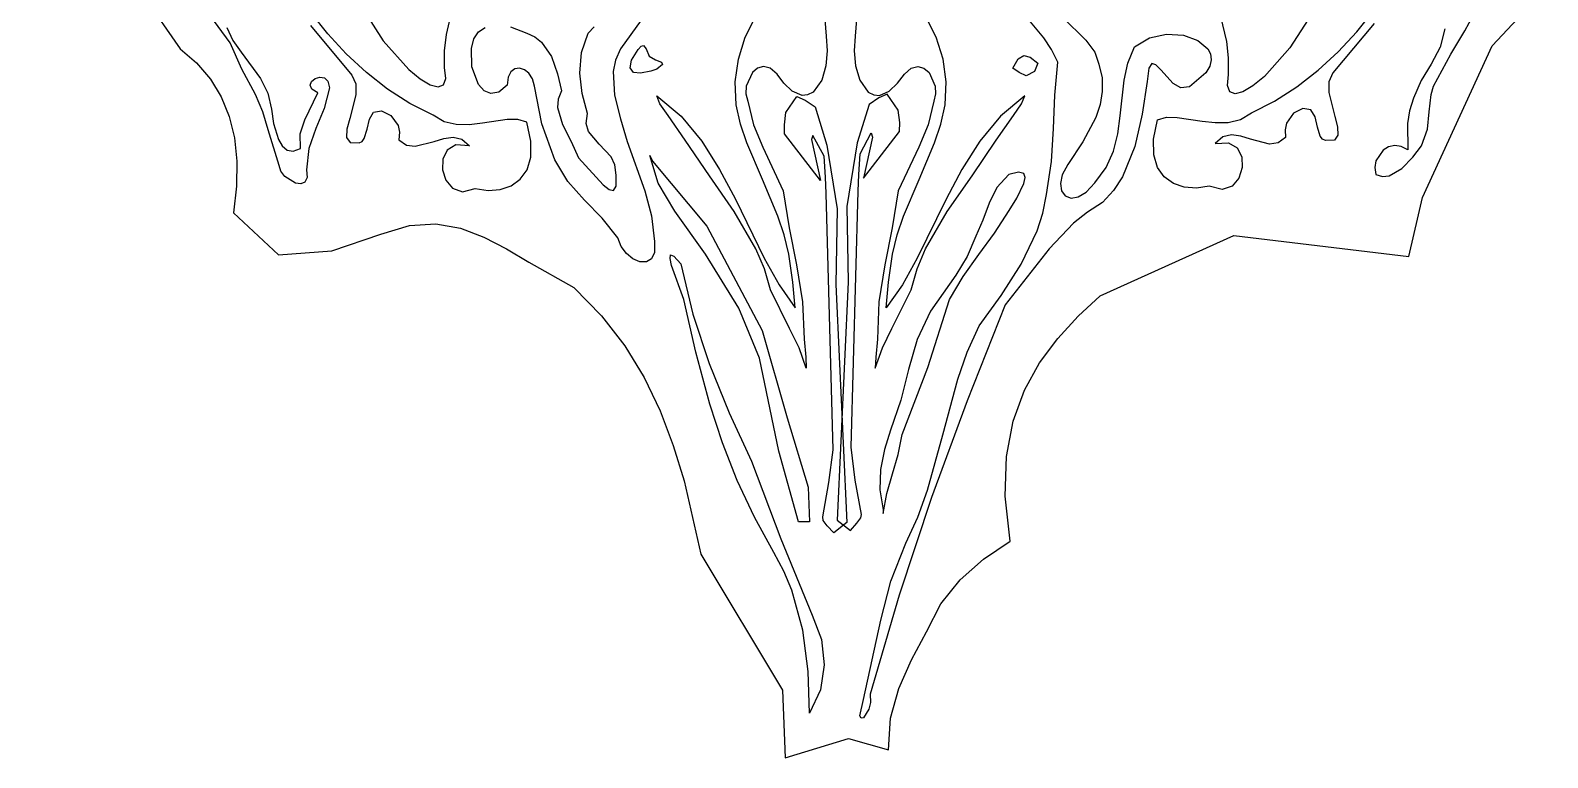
# Model space of a CAD drawing. Extents: x 58 to 191, y 136 to 278.
# Drawn here: x 61.6 to 179, y 136.5 to 192.8 of the extents above; entities that cross this region are included whole.
import ezdxf

# ---------------------------------------------------------------- set-up
doc = ezdxf.new("R2010")
doc.units = 0

msp = doc.modelspace()

# ---------------------------------------------------------------- linework, layer by layer
at = {"layer": 'Tête 1'}
for p, q in [((61.555822, 208.14825), (73.144622, 191.40005)), ((174.745022, 191.63812), (179.031282, 196.24188)), ((86.906123, 195.087997), (88.88081, 192.021505)), ((93.780543, 192.519175), (94.382094, 195.09704)), ((77.026859, 191.8685), (75.458308, 194.018266)), ((84.581649, 192.556377), (83.271502, 194.207103)), ((116.908196, 192.302357), (117.71186, 193.88979)), ((122.962778, 194.966726), (123.1797, 192.38989)), ((125.632224, 194.966718), (125.41531, 192.38988)), ((131.686814, 192.302347), (130.88315, 193.88978)), ((140.021373, 192.260474), (138.596168, 193.950834)), ((154.181645, 191.977171), (153.580095, 194.555045)), ((161.056071, 194.545997), (159.081384, 191.479505)), ((164.251675, 192.729405), (165.56184, 194.38015)), ((172.620988, 192.802729), (173.635211, 194.651024)), ((76.777202, 193.060965), (77.238328, 192.05866)), ((83.244489, 193.19786), (86.435813, 189.363418)), ((95.89039, 192.179508), (96.249607, 192.709794)), ((96.249607, 192.709794), (96.75698, 193.045341)), ((98.73371, 193.113573), (99.99606, 192.60708)), ((104.7504, 192.61515), (105.201565, 193.101045)), ((108.859737, 193.631939), (107.24292, 191.38905)), ((141.491735, 193.827215), (143.287526, 192.065709)), ((165.58892, 193.370945), (162.3976, 189.536498)), ((162.812688, 191.174163), (164.251675, 192.729405)), ((171.06278, 192.95161), (170.710942, 191.520072)), ((171.531228, 190.989066), (172.620988, 192.802729)), ((77.941751, 189.830435), (77.026859, 191.8685)), ((77.238328, 192.05866), (77.86692, 191.14202)), ((86.020625, 191.001146), (84.581649, 192.556377)), ((88.88081, 192.021505), (90.858229, 189.808635)), ((93.631248, 191.233132), (93.780543, 192.519175)), ((95.72276, 191.43148), (95.89039, 192.179508)), ((99.99606, 192.60708), (100.623219, 192.326377)), ((100.623219, 192.326377), (101.140299, 191.913291)), ((101.140299, 191.913291), (101.897889, 190.796543)), ((104.238801, 191.116321), (104.7504, 192.61515)), ((108.614, 191.34), (108.838595, 191.613873)), ((108.838595, 191.613873), (109.038347, 191.666135)), ((109.038347, 191.666135), (109.22441, 191.4041)), ((116.373749, 190.608769), (116.908196, 192.302357)), ((123.1797, 192.38989), (123.243138, 191.245153)), ((125.41531, 192.38988), (125.351866, 191.245147)), ((132.221261, 190.608759), (131.686814, 192.302347)), ((140.627836, 191.351663), (140.021373, 192.260474)), ((143.287526, 192.065709), (143.967159, 191.146444)), ((146.540113, 190.303325), (147.04853, 191.5553)), ((147.04853, 191.5553), (148.210697, 192.251989)), ((148.210697, 192.251989), (149.525161, 192.532734)), ((149.525161, 192.532734), (150.82574, 192.450572)), ((150.82574, 192.450572), (151.946251, 192.058539)), ((151.946251, 192.058539), (152.720513, 191.409669)), ((154.330941, 190.691128), (154.181645, 191.977171)), ((169.347502, 179.89052), (174.745022, 191.63812)), ((170.710942, 191.520072), (170.011425, 190.221629)), ((73.144622, 191.40005), (74.432401, 190.303713)), ((77.86692, 191.14202), (79.384571, 189.096549)), ((87.571942, 189.567844), (86.020625, 191.001146)), ((93.62996, 189.95788), (93.631248, 191.233132)), ((95.735252, 190.0131), (95.72276, 191.43148)), ((101.897889, 190.796543), (102.376162, 189.469978)), ((104.109568, 189.527911), (104.238801, 191.116321)), ((106.866003, 190.529543), (106.689459, 189.639837)), ((107.24292, 191.38905), (106.866003, 190.529543)), ((107.99696, 189.922777), (108.101642, 190.533172)), ((108.101642, 190.533172), (108.614, 191.34002)), ((108.614, 191.34002), (108.614, 191.34)), ((109.22441, 191.4041), (109.46556, 190.828861)), ((109.46556, 190.828861), (109.966674, 190.537774)), ((109.966674, 190.537774), (110.412248, 190.373292)), ((110.412248, 190.373292), (110.48678, 190.17787)), ((116.130345, 188.851451), (116.373749, 190.608769)), ((123.243138, 191.245153), (123.154965, 190.076979)), ((125.351866, 191.245147), (125.440036, 190.076973)), ((132.464665, 188.851441), (132.221261, 190.608759)), ((137.625, 189.91), (138.025178, 190.613757)), ((138.025178, 190.613757), (138.466989, 190.878345)), ((138.466989, 190.878345), (138.97146, 190.752805)), ((138.97146, 190.752805), (139.55962, 190.28618)), ((141.09579, 190.35865), (140.627836, 191.351663)), ((140.87035, 187.80624), (141.09579, 190.35865)), ((143.967159, 191.146444), (144.27096, 190.21209)), ((152.720513, 191.409669), (152.925867, 191.005494)), ((152.982341, 190.556999), (152.869161, 190.070812)), ((152.925867, 191.005494), (152.982341, 190.556999)), ((154.33223, 189.41588), (154.330941, 190.691128)), ((159.081384, 191.479505), (157.103964, 189.266635)), ((161.261364, 189.740852), (162.812688, 191.174163)), ((170.53529, 189.12943), (171.531228, 190.989066)), ((74.432401, 190.303713), (75.495151, 189.064176)), ((78.983489, 187.85243), (77.941751, 189.830435)), ((83.60757, 189.095165), (83.968245, 189.198475)), ((83.968245, 189.198475), (84.326696, 189.143945)), ((84.326696, 189.143945), (84.599847, 188.886476)), ((86.435813, 189.363418), (86.751225, 188.679898)), ((89.21911, 188.282901), (87.571942, 189.567844)), ((90.858229, 189.808635), (91.748684, 189.074374)), ((93.728876, 189.104449), (93.62996, 189.95788)), ((96.266137, 188.63029), (95.735252, 190.0131)), ((98.552216, 189.197145), (98.48296, 188.59018)), ((98.76246, 189.612365), (98.552216, 189.197145)), ((99.070828, 189.843548), (98.76246, 189.612365)), ((99.434456, 189.898398), (99.070828, 189.843548)), ((99.810483, 189.78462), (99.434456, 189.898398)), ((100.156045, 189.509921), (99.810483, 189.78462)), ((100.428278, 189.082006), (100.156045, 189.509921)), ((102.376162, 189.469978), (102.68245, 188.14674)), ((104.288025, 187.929701), (104.109568, 189.527911)), ((106.689459, 189.639837), (106.789646, 187.808821)), ((108.24471, 189.562939), (107.99696, 189.922777)), ((108.78965, 189.50776), (108.24471, 189.562939)), ((109.599973, 189.678734), (108.78965, 189.50776)), ((110.05224, 189.818461), (109.599973, 189.678734)), ((110.48678, 190.17787), (110.05224, 189.818461)), ((117.459476, 189.566405), (116.987291, 188.52071)), ((117.853178, 189.897426), (117.459476, 189.566405)), ((118.319136, 190.024768), (117.853178, 189.897426)), ((118.832738, 189.891584), (118.319136, 190.024768)), ((119.36937, 189.44103), (118.832738, 189.891584)), ((119.903554, 188.740858), (119.36937, 189.44103)), ((123.154965, 190.076979), (122.82665, 188.97913)), ((125.440036, 190.076973), (125.76835, 188.979122)), ((128.691446, 188.740848), (129.22563, 189.44102)), ((129.22563, 189.44102), (129.762262, 189.891574)), ((129.762262, 189.891574), (130.275864, 190.024758)), ((130.275864, 190.024758), (130.741822, 189.897416)), ((130.741822, 189.897416), (131.135524, 189.566395)), ((131.135524, 189.566395), (131.607709, 188.5207)), ((138.104107, 189.559381), (137.625, 189.91)), ((137.625, 189.91), (137.625, 189.91)), ((138.64605, 189.31887), (138.104107, 189.559381)), ((139.303194, 189.65554), (138.64605, 189.31887)), ((139.55962, 190.28618), (139.303194, 189.65554)), ((144.27096, 190.21209), (144.53015, 189.144404)), ((144.53015, 189.144404), (144.552207, 188.10096)), ((146.244034, 188.974783), (146.540113, 190.303325)), ((148.160651, 189.891282), (148.01395, 188.86218)), ((148.387153, 190.271147), (148.160651, 189.891282)), ((148.691348, 190.17206), (148.387153, 190.271147)), ((149.071129, 189.764309), (148.691348, 190.17206)), ((150.04902, 188.703961), (149.071129, 189.764309)), ((152.565554, 189.553564), (151.30397, 188.4524)), ((152.869161, 190.070812), (152.565554, 189.553564)), ((154.233314, 188.562449), (154.33223, 189.41588)), ((157.103964, 189.266635), (156.213508, 188.532374)), ((159.614191, 188.455904), (161.261364, 189.740852)), ((162.3976, 189.536498), (162.082188, 188.852978)), ((170.011425, 190.221629), (169.233623, 188.947348)), ((75.495151, 189.064176), (76.335123, 187.682871)), ((79.384571, 189.096549), (79.937416, 187.962735)), ((79.937416, 187.962735), (80.2197, 186.71825)), ((82.813344, 185.8931), (83.80419, 188.00549)), ((83.211861, 188.595417), (83.32775, 188.879113)), ((83.342982, 188.289177), (83.211861, 188.595417)), ((83.32775, 188.879113), (83.60757, 189.095165)), ((83.80419, 188.00549), (83.342982, 188.289177)), ((84.704619, 188.38097), (84.29469, 186.783581)), ((84.599847, 188.886476), (84.704619, 188.38097)), ((86.751225, 188.679898), (86.748163, 187.834502)), ((90.945643, 187.172749), (89.21911, 188.282901)), ((91.748684, 189.074374), (92.520687, 188.615999)), ((92.520687, 188.615999), (93.134528, 188.454335)), ((93.134528, 188.454335), (93.550495, 188.61021)), ((93.550495, 188.61021), (93.728876, 189.104449)), ((96.694718, 188.156818), (96.266137, 188.63029)), ((97.215385, 187.93775), (96.694718, 188.156818)), ((97.815633, 188.054925), (97.215385, 187.93775)), ((98.48296, 188.59018), (97.815633, 188.054925)), ((100.58432, 188.50858), (100.428278, 189.082006)), ((101.160634, 185.603293), (100.58432, 188.50858)), ((102.68245, 188.14674), (102.416338, 187.503582)), ((116.19981, 187.07283), (116.130345, 188.851451)), ((116.987291, 188.52071), (116.958032, 187.919727)), ((120.550271, 188.111921), (119.903554, 188.740858)), ((121.30661, 187.798624), (120.550271, 188.111921)), ((122.16966, 188.04537), (121.724978, 187.836717)), ((122.82665, 188.97913), (122.16966, 188.04537)), ((125.76835, 188.979122), (126.42534, 188.04536)), ((126.42534, 188.04536), (126.870022, 187.836707)), ((127.28839, 187.798614), (128.044729, 188.111911)), ((128.044729, 188.111911), (128.691446, 188.740848)), ((131.607709, 188.5207), (131.636968, 187.919717)), ((132.3952, 187.07282), (132.464665, 188.851441)), ((144.552207, 188.10096), (144.376053, 187.083284)), ((145.934779, 186.204816), (146.244034, 188.974783)), ((148.01395, 188.86218), (147.630217, 186.350051)), ((150.642916, 188.391939), (150.04902, 188.703961)), ((151.30397, 188.4524), (150.642916, 188.391939)), ((154.411695, 188.06821), (154.233314, 188.562449)), ((154.827662, 187.912335), (154.411695, 188.06821)), ((155.441504, 188.073999), (154.827662, 187.912335)), ((156.213508, 188.532374), (155.441504, 188.073999)), ((157.887658, 187.34575), (159.614191, 188.455904)), ((162.082188, 188.852978), (162.085248, 188.007582)), ((162.085248, 188.007582), (162.549625, 186.171219)), ((169.233623, 188.947348), (168.64693, 187.5883)), ((170.010441, 187.874628), (170.203452, 188.519165)), ((170.203452, 188.519165), (170.53529, 189.12943)), ((76.335123, 187.682871), (76.954568, 186.16123)), ((79.548069, 186.517306), (78.983489, 187.85243)), ((86.748163, 187.834502), (86.283784, 185.998139)), ((92.73505, 186.26382), (90.945643, 187.172749)), ((102.416338, 187.503582), (102.372305, 186.849952)), ((102.372305, 186.849952), (102.752766, 185.528765)), ((104.6995, 186.40147), (104.288025, 187.929701)), ((106.789646, 187.808821), (107.247795, 185.973982)), ((110.302493, 187.140117), (110.04864, 187.77227)), ((110.04864, 187.77227), (111.933536, 186.177224)), ((110.930547, 186.241096), (110.302493, 187.140117)), ((116.549937, 185.572664), (116.19981, 187.07283)), ((116.958032, 187.919727), (117.09948, 187.34245)), ((117.09948, 187.34245), (117.534567, 185.51563)), ((120.05306, 186.4705), (120.91289, 187.7065)), ((120.91289, 187.7065), (121.551047, 187.424366)), ((121.724978, 187.836717), (121.30661, 187.798624)), ((121.551047, 187.424366), (122.31012, 186.90041)), ((122.31012, 186.90041), (123.2237, 183.94473)), ((126.49688, 187.08841), (125.5833, 184.13273)), ((127.255958, 187.612366), (126.49688, 187.08841)), ((126.870022, 187.836707), (127.28839, 187.798614)), ((127.89412, 187.8945), (127.255958, 187.612366)), ((128.75394, 186.6585), (127.89412, 187.8945)), ((131.49552, 187.34244), (131.060437, 185.51562)), ((131.636968, 187.919717), (131.49552, 187.34244)), ((132.045073, 185.572654), (132.3952, 187.07282)), ((138.54637, 187.77226), (136.661471, 186.177214)), ((137.664455, 186.241086), (138.292511, 187.140107)), ((138.292511, 187.140107), (138.54637, 187.77226)), ((140.764568, 185.23435), (140.87035, 187.80624)), ((144.376053, 187.083284), (144.040611, 186.092901)), ((156.09825, 186.43682), (157.887658, 187.34575)), ((168.64693, 187.5883), (168.341331, 186.608415)), ((169.862325, 186.525828), (170.010441, 187.874628)), ((76.954568, 186.16123), (77.35574, 184.500686)), ((79.956175, 185.128865), (79.548069, 186.517306)), ((80.2197, 186.71825), (80.386633, 185.605961)), ((82.455146, 184.813243), (82.813344, 185.8931)), ((84.29469, 186.783581), (83.665926, 185.235575)), ((86.283784, 185.998139), (86.071049, 185.177199)), ((87.624407, 185.166858), (87.812179, 185.948356)), ((87.812179, 185.948356), (88.130702, 186.505258)), ((88.130702, 186.505258), (88.747795, 186.609907)), ((88.747795, 186.609907), (89.476425, 186.239838)), ((89.476425, 186.239838), (90.023201, 185.467004)), ((93.588356, 185.747978), (92.73505, 186.26382)), ((94.535445, 185.527137), (93.588356, 185.747978)), ((96.554462, 185.636092), (95.537189, 185.517706)), ((98.479089, 185.921947), (96.554462, 185.636092)), ((99.308189, 185.92223), (98.479089, 185.921947)), ((99.99631, 185.71596), (99.308189, 185.92223)), ((100.310364, 184.240906), (99.99631, 185.71596)), ((104.599819, 185.619459), (104.6995, 186.40147)), ((104.770411, 184.995169), (104.599819, 185.619459)), ((107.247795, 185.973982), (107.76822, 184.2133)), ((112.25209, 184.32725), (110.930547, 186.241096)), ((111.933536, 186.177224), (113.533971, 184.239753)), ((119.938805, 185.51662), (120.05306, 186.4705)), ((128.868195, 185.70462), (128.75394, 186.6585)), ((128.86146, 184.99257), (128.868195, 185.70462)), ((136.661471, 186.177214), (135.061034, 184.239743)), ((136.34292, 184.32724), (137.664455, 186.241086)), ((144.040611, 186.092901), (143.047555, 184.20012)), ((145.744545, 184.821802), (145.934779, 186.204816)), ((147.630217, 186.350051), (147.062771, 183.834298)), ((148.522929, 184.413906), (148.83698, 185.88896)), ((148.83698, 185.88896), (149.525105, 186.09523)), ((149.525105, 186.09523), (150.354207, 186.094947)), ((150.354207, 186.094947), (152.278836, 185.809092)), ((152.278836, 185.809092), (153.29611, 185.690706)), ((153.29611, 185.690706), (154.297855, 185.700137)), ((154.297855, 185.700137), (155.244944, 185.920978)), ((155.244944, 185.920978), (156.09825, 186.43682)), ((158.810217, 185.640083), (158.696706, 185.125115)), ((159.356994, 186.412914), (158.810217, 185.640083)), ((160.085621, 186.782983), (159.356994, 186.412914)), ((160.70271, 186.678338), (160.085621, 186.782983)), ((161.021232, 186.121436), (160.70271, 186.678338)), ((161.209002, 185.339938), (161.021232, 186.121436)), ((162.549625, 186.171219), (162.76236, 185.350279)), ((168.341331, 186.608415), (168.186709, 185.606249)), ((169.733784, 185.169208), (169.862325, 186.525828)), ((77.35574, 184.500686), (77.54089, 182.702669)), ((80.813799, 182.36789), (79.956175, 185.128865)), ((80.386633, 185.605961), (80.766967, 184.377995)), ((82.47408, 183.68135), (82.455146, 184.813243)), ((83.665926, 185.235575), (83.116339, 183.671917)), ((86.071049, 185.177199), (86.037004, 184.534438)), ((86.037004, 184.534438), (86.305942, 184.15487)), ((87.238474, 184.226152), (87.407645, 184.459122)), ((87.407645, 184.459122), (87.624407, 185.166858)), ((90.023201, 185.467004), (90.136709, 184.952035)), ((90.136709, 184.952035), (90.094732, 184.363358)), ((92.810363, 184.231845), (93.562832, 184.45851)), ((93.562832, 184.45851), (94.288548, 184.555187)), ((94.288548, 184.555187), (94.959421, 184.404977)), ((95.537189, 185.517706), (94.535445, 185.527137)), ((102.15586, 182.79945), (101.160634, 185.603293)), ((102.752766, 185.528765), (103.428422, 184.218153)), ((105.595971, 184.01), (104.770411, 184.995169)), ((117.035946, 184.116792), (116.549937, 185.572664)), ((117.534567, 185.51563), (118.260472, 183.785965)), ((119.94554, 184.80457), (119.938805, 185.51662)), ((122.74, 181.204), (119.94554, 184.80457)), ((122.14874, 184.69705), (122.04122, 184.37461)), ((123.00858, 183.08486), (122.14874, 184.69705)), ((125.79842, 183.27285), (126.65826, 184.88504)), ((126.067, 181.392), (128.86146, 184.99257)), ((126.76578, 184.5626), (126.067, 181.392)), ((126.65826, 184.88504), (126.76578, 184.5626)), ((131.060437, 185.51562), (130.334531, 183.785955)), ((131.559064, 184.116782), (132.045073, 185.572654)), ((140.608381, 182.66471), (140.764568, 185.23435)), ((145.412537, 183.479042), (145.744545, 184.821802)), ((153.873991, 184.578057), (153.28605, 184.064058)), ((154.544863, 184.728266), (153.873991, 184.578057)), ((155.270577, 184.631587), (154.544863, 184.728266)), ((156.023045, 184.404922), (155.270577, 184.631587)), ((158.73868, 184.536438), (158.160084, 184.114029)), ((158.696706, 185.125115), (158.73868, 184.536438)), ((161.425764, 184.632202), (161.209002, 185.339938)), ((161.594937, 184.399232), (161.425764, 184.632202)), ((162.796404, 184.707518), (162.527468, 184.32795)), ((162.76236, 185.350279), (162.796404, 184.707518)), ((168.186709, 185.606249), (168.203, 183.568)), ((169.26766, 183.89095), (169.733784, 185.169208)), ((80.766967, 184.377995), (81.061085, 183.885189)), ((81.061085, 183.885189), (81.437263, 183.560932)), ((81.437263, 183.560932), (81.905071, 183.471045)), ((81.905071, 183.471045), (82.47408, 183.68135)), ((83.116339, 183.671917), (82.943939, 182.02757)), ((86.305942, 184.15487), (87.002152, 184.123508)), ((87.002152, 184.123508), (87.238474, 184.226152)), ((90.094732, 184.363358), (90.673325, 183.940951)), ((90.673325, 183.940951), (91.337521, 183.856165)), ((91.337521, 183.856165), (92.810363, 184.231845)), ((93.828818, 183.561438), (93.485436, 182.862869)), ((94.508351, 183.958714), (93.828818, 183.561438)), ((95.5473, 183.891), (94.508351, 183.958714)), ((94.959421, 184.404977), (95.547362, 183.890978)), ((95.547362, 183.890978), (95.5473, 183.891)), ((100.300299, 183.01828), (100.310364, 184.240906)), ((103.428422, 184.218153), (104.00386, 182.95309)), ((106.523301, 183.026459), (105.595971, 184.01)), ((107.76822, 184.2133), (109.136909, 180.411444)), ((114.126307, 181.553453), (112.25209, 184.32725)), ((113.533971, 184.239753), (114.914282, 182.065618)), ((118.235091, 181.27925), (117.035946, 184.116792)), ((118.260472, 183.785965), (119.85441, 180.39148)), ((122.04122, 184.37461), (122.74, 181.204)), ((123.2237, 183.94473), (124.02979, 179.00069)), ((125.5833, 184.13273), (124.77721, 179.18869)), ((125.6909, 181.66067), (125.79842, 183.27285)), ((130.334531, 183.785955), (128.74059, 180.39147)), ((130.359919, 181.27924), (131.559064, 184.116782)), ((135.061034, 184.239743), (133.680724, 182.065608)), ((134.468697, 181.553443), (136.34292, 184.32724)), ((143.047555, 184.20012), (141.88442, 182.43482)), ((144.850224, 182.205739), (145.412537, 183.479042)), ((147.062771, 183.834298), (146.111695, 181.491205)), ((148.532995, 183.19128), (148.522929, 184.413906)), ((153.286, 184.064), (154.324949, 184.131714)), ((153.28605, 184.064058), (153.286, 184.064)), ((154.324949, 184.131714), (155.004482, 183.734438)), ((155.004482, 183.734438), (155.347864, 183.035869)), ((157.495887, 184.029241), (156.023045, 184.404922)), ((158.160084, 184.114029), (157.495887, 184.029241)), ((161.83126, 184.296588), (161.594937, 184.399232)), ((162.527468, 184.32795), (161.83126, 184.296588)), ((166.289741, 183.552945), (165.725827, 182.727501)), ((166.711757, 183.804526), (166.289741, 183.552945)), ((167.18992, 183.910156), (166.711757, 183.804526)), ((167.696307, 183.840945), (167.18992, 183.910156)), ((168.203, 183.568), (167.696307, 183.840945)), ((168.203, 183.568), (168.203, 183.568)), ((168.590244, 183.018498), (169.26766, 183.89095)), ((77.54089, 182.702669), (77.51227, 180.768614)), ((80.957043, 181.918627), (80.813799, 182.36789)), ((93.485436, 182.862869), (93.45494, 182.026707)), ((100.011885, 182.040879), (100.300299, 183.01828)), ((103.1746, 181.132435), (102.15586, 182.79945)), ((104.00386, 182.95309), (105.912606, 180.871258)), ((106.821104, 182.404203), (106.523301, 183.026459)), ((106.89952, 181.62504), (106.821104, 182.404203)), ((110.16459, 180.98895), (109.51972, 183.13854)), ((109.51972, 183.13854), (109.735, 182.708)), ((109.735, 182.708), (113.92669, 177.65648)), ((123.1161, 181.47268), (123.00858, 183.08486)), ((140.23173, 180.11905), (140.608381, 182.66471)), ((141.88442, 182.43482), (141.454263, 181.652877)), ((143.96908, 181.0311), (144.850224, 182.205739)), ((148.82141, 182.213879), (148.532995, 183.19128)), ((149.342402, 181.474499), (148.82141, 182.213879)), ((155.37836, 182.199707), (155.119234, 181.389653)), ((155.347864, 183.035869), (155.37836, 182.199707)), ((165.725827, 182.727501), (165.63977, 182.211422)), ((165.63977, 182.211422), (165.72154, 181.66496)), ((166.759851, 181.560372), (167.735196, 182.126595)), ((167.735196, 182.126595), (168.590244, 183.018498)), ((81.259254, 181.518472), (80.957043, 181.918627)), ((82.092941, 180.999684), (81.259254, 181.518472)), ((82.5006, 180.948148), (82.092941, 180.999684)), ((82.819592, 181.079918), (82.5006, 180.948148)), ((82.988007, 181.428542), (82.819592, 181.079918)), ((82.943939, 182.02757), (82.988007, 181.428542)), ((93.45494, 182.026707), (93.714066, 181.216653)), ((93.714066, 181.216653), (94.239549, 180.596404)), ((98.783091, 180.792936), (99.490893, 181.301499)), ((99.490893, 181.301499), (100.011885, 182.040879)), ((104.47234, 179.679966), (103.1746, 181.132435)), ((106.906521, 180.770483), (106.89952, 181.62504)), ((111.45434, 178.83937), (110.16459, 180.98895)), ((116.057975, 178.792644), (114.126307, 181.553453)), ((114.914282, 182.065618), (116.138804, 179.760577)), ((119.436203, 178.442848), (118.235091, 181.27925)), ((123.1699, 180.18292), (123.1161, 181.47268)), ((125.6371, 180.37092), (125.6909, 181.66067)), ((129.158807, 178.442838), (130.359919, 181.27924)), ((133.680724, 182.065608), (132.456203, 179.760567)), ((132.537026, 178.792634), (134.468697, 181.553443)), ((137.30278, 181.67385), (136.395287, 180.66868)), ((138.062793, 181.845146), (137.30278, 181.67385)), ((137.925179, 179.834326), (138.486611, 180.959047)), ((138.466578, 181.740933), (138.062793, 181.845146)), ((138.584421, 181.424478), (138.466578, 181.740933)), ((138.486611, 180.959047), (138.584421, 181.424478)), ((141.454263, 181.652877), (141.306147, 180.961578)), ((141.306147, 180.961578), (141.39773, 180.402239)), ((143.314164, 180.31086), (143.96908, 181.0311)), ((146.111695, 181.491205), (145.429821, 180.439496)), ((150.050204, 180.965936), (149.342402, 181.474499)), ((150.899046, 180.680988), (150.050204, 180.965936)), ((155.119234, 181.389653), (154.593751, 180.769404)), ((165.72154, 181.66496), (166.244983, 181.507244)), ((166.244983, 181.507244), (166.759851, 181.560372)), ((77.51227, 180.768614), (77.272132, 178.69995)), ((94.239549, 180.596404), (95.008126, 180.32966)), ((95.008126, 180.32966), (95.99653, 180.58012)), ((95.99653, 180.58012), (96.990139, 180.43945)), ((96.990139, 180.43945), (97.93425, 180.507988)), ((97.93425, 180.507988), (98.783091, 180.792936)), ((105.912606, 180.871258), (106.365262, 180.507955)), ((106.365262, 180.507955), (106.712501, 180.436243)), ((106.712501, 180.436243), (106.906521, 180.770483)), ((109.136909, 180.411444), (109.654202, 178.474702)), ((116.138804, 179.760577), (118.377829, 175.180823)), ((119.85441, 180.39148), (120.305217, 177.524744)), ((123.7073, 160.35302), (123.1699, 180.18292)), ((125.0997, 160.54102), (125.6371, 180.37092)), ((128.74059, 180.39147), (128.289783, 177.524734)), ((132.456203, 179.760567), (130.217179, 175.180813)), ((136.395287, 180.66868), (135.792687, 179.441784)), ((137.34458, 178.8729), (137.925179, 179.834326)), ((139.94683, 178.678841), (140.23173, 180.11905)), ((141.39773, 180.402239), (141.686666, 180.01618)), ((141.686666, 180.01618), (142.130613, 179.844718)), ((142.130613, 179.844718), (142.687227, 179.929172)), ((142.687227, 179.929172), (143.314164, 180.31086)), ((145.429821, 180.439496), (144.57707, 179.49706)), ((151.843158, 180.61245), (150.899046, 180.680988)), ((152.83677, 180.75312), (151.843158, 180.61245)), ((153.825174, 180.50266), (152.83677, 180.75312)), ((154.593751, 180.769404), (153.825174, 180.50266)), ((169.030002, 178.54114), (169.347502, 179.89052)), ((77.272132, 178.69995), (80.764642, 175.44556)), ((105.834385, 178.274682), (104.47234, 179.679966)), ((113.81889, 175.50751), (111.45434, 178.83937)), ((117.736712, 175.903687), (116.057975, 178.792644)), ((124.02979, 179.00069), (123.92227, 173.14306)), ((124.77721, 179.18869), (124.88473, 173.33106)), ((130.858288, 175.903677), (132.537026, 178.792634)), ((135.792687, 179.441784), (135.306394, 178.133024)), ((136.21678, 177.129023), (137.34458, 178.8729)), ((139.510238, 177.305354), (139.94683, 178.678841)), ((143.399048, 178.753923), (142.331846, 177.892319)), ((144.57707, 179.49706), (143.399048, 178.753923)), ((88.702172, 177.03307), (90.902255, 177.722269)), ((90.902255, 177.722269), (92.944246, 177.842331)), ((92.944246, 177.842331), (94.859368, 177.505662)), ((94.859368, 177.505662), (96.678846, 176.824668)), ((107.04604, 176.74922), (105.834385, 178.274682)), ((109.654202, 178.474702), (109.86767, 176.46831)), ((113.92669, 177.65648), (118.22586, 169.59553)), ((119.924671, 176.988401), (119.436203, 178.442848)), ((120.305217, 177.524744), (120.879039, 174.673336)), ((128.289783, 177.524734), (127.715961, 174.673326)), ((128.670339, 176.988391), (129.158807, 178.442838)), ((135.306394, 178.133024), (134.74782, 176.88226)), ((142.331846, 177.892319), (140.442804, 175.908483)), ((168.275932, 175.32644), (169.030002, 178.54114)), ((84.892162, 175.76306), (88.702172, 177.03307)), ((96.678846, 176.824668), (98.433902, 175.911753)), ((107.296007, 176.099145), (107.04604, 176.74922)), ((109.86767, 176.46831), (109.875264, 175.635883)), ((120.27824, 175.49023), (119.924671, 176.988401)), ((128.31677, 175.49022), (128.670339, 176.988391)), ((134.74782, 176.88226), (134.09119, 175.308417)), ((134.97863, 175.458309), (136.21678, 177.129023)), ((138.275126, 174.72048), (139.510238, 177.305354)), ((144.383932, 172.2705), (154.742432, 176.95363)), ((154.742432, 176.95363), (168.275932, 175.32644)), ((80.764642, 175.44556), (84.892162, 175.76306)), ((98.433902, 175.911753), (100.155759, 174.879325)), ((107.707624, 175.552608), (107.296007, 176.099145)), ((108.214741, 175.145691), (107.707624, 175.552608)), ((108.751211, 174.914478), (108.214741, 175.145691)), ((109.647621, 175.123491), (109.250887, 174.89505)), ((109.875264, 175.635883), (109.647621, 175.123491)), ((111.084138, 175.161749), (111.12857, 175.446516)), ((111.200627, 174.607177), (111.084138, 175.161749)), ((111.12857, 175.446516), (111.389519, 175.347182)), ((111.389519, 175.347182), (111.92258, 174.74945)), ((116.39839, 171.31582), (113.81889, 175.50751)), ((118.384239, 174.36705), (117.736712, 175.903687)), ((118.377829, 175.180823), (119.521006, 173.117629)), ((120.593472, 173.335754), (120.27824, 175.49023)), ((128.001537, 173.335744), (128.31677, 175.49022)), ((130.217179, 175.180813), (129.074004, 173.117619)), ((130.210761, 174.36704), (130.858288, 175.903677)), ((134.09119, 175.308417), (133.220425, 173.856909)), ((133.767668, 173.771648), (134.97863, 175.458309)), ((140.442804, 175.908483), (137.03645, 171.56173)), ((100.155759, 174.879325), (103.624772, 172.90555)), ((109.250887, 174.89505), (108.751211, 174.914478)), ((112.16391, 171.97678), (111.200627, 174.607177)), ((111.92258, 174.74945), (112.860685, 170.855031)), ((118.85214, 172.74545), (118.384239, 174.36705)), ((120.879039, 174.673336), (121.341318, 171.810426)), ((127.715961, 174.673326), (127.253682, 171.810416)), ((129.74286, 172.74544), (130.210761, 174.36704)), ((136.712686, 172.288291), (138.275126, 174.72048)), ((103.624772, 172.90555), (105.775565, 170.728562)), ((120.340599, 169.745901), (118.85214, 172.74545)), ((119.521006, 173.117629), (120.76574, 171.34657)), ((120.76574, 171.34657), (120.593472, 173.335754)), ((123.92227, 173.14306), (124.7821, 154.71036)), ((124.88473, 173.33106), (124.02491, 154.89836)), ((127.82927, 171.34656), (128.001537, 173.335744)), ((129.074004, 173.117619), (127.82927, 171.34656)), ((128.254401, 169.745891), (129.74286, 172.74544)), ((133.220425, 173.856909), (131.24069, 171.09252)), ((132.72143, 171.97993), (133.767668, 173.771648)), ((113.074045, 167.90836), (112.16391, 171.97678)), ((121.341318, 171.810426), (121.4575, 168.90918)), ((127.253682, 171.810416), (127.1375, 168.90917)), ((131.040291, 166.706723), (132.72143, 171.97993)), ((137.03645, 171.56173), (134.088591, 164.141229)), ((135.00921, 169.93265), (136.712686, 172.288291)), ((142.690991, 170.689404), (144.383932, 172.2705)), ((105.775565, 170.728562), (107.58036, 168.400198)), ((112.860685, 170.855031), (114.10557, 167.03583)), ((118.01058, 167.44656), (116.39839, 171.31582)), ((131.24069, 171.09252), (130.212532, 168.890263)), ((141.108283, 168.973263), (142.690991, 170.689404)), ((118.22586, 169.59553), (120.16048, 162.82434)), ((121.072678, 168.23813), (120.340599, 169.745901)), ((127.522322, 168.23812), (128.254401, 169.745891)), ((134.089823, 167.900834), (135.00921, 169.93265)), ((107.58036, 168.400198), (109.080659, 165.938617)), ((121.63357, 166.65861), (121.072678, 168.23813)), ((121.4575, 168.90918), (121.586582, 167.521298)), ((126.96143, 166.6586), (127.522322, 168.23812)), ((127.1375, 168.90917), (127.008417, 167.521287)), ((130.212532, 168.890263), (129.53721, 166.552855)), ((139.698345, 167.07595), (141.108283, 168.973263)), ((114.16679, 163.8739), (113.074045, 167.90836)), ((114.10557, 167.03583), (115.650742, 163.215889)), ((119.51529, 160.24544), (118.01058, 167.44656)), ((121.586582, 167.521298), (121.63357, 166.65861)), ((127.008417, 167.521287), (126.96143, 166.6586)), ((133.357716, 165.804809), (134.089823, 167.900834)), ((138.523713, 164.951335), (139.698345, 167.07595)), ((109.080659, 165.938617), (110.317965, 163.361976)), ((129.53721, 166.552855), (128.944388, 164.180273)), ((129.06273, 161.53643), (131.040291, 166.706723)), ((132.200561, 161.507283), (133.357716, 165.804809)), ((137.646924, 162.553291), (138.523713, 164.951335)), ((110.317965, 163.361976), (111.333779, 160.688432)), ((115.134572, 160.890775), (114.16679, 163.8739)), ((128.944388, 164.180273), (128.16373, 161.87249)), ((134.088591, 164.141229), (131.328364, 156.648315)), ((115.650742, 163.215889), (117.37863, 159.45156)), ((120.16048, 162.82434), (121.77268, 157.45038)), ((137.130513, 159.835689), (137.646924, 162.553291)), ((128.16373, 161.87249), (127.687048, 160.371564)), ((128.75427, 159.987803), (129.06273, 161.53643)), ((131.028191, 157.214365), (132.200561, 161.507283)), ((111.333779, 160.688432), (112.169605, 157.936141)), ((116.287571, 157.975427), (115.134572, 160.890775)), ((121.02, 154.764), (119.51529, 160.24544)), ((123.384865, 157.807107), (123.7073, 160.35302)), ((125.422139, 157.995107), (125.0997, 160.54102)), ((127.687048, 160.371564), (127.38114, 158.819542)), ((128.301609, 158.473727), (128.75427, 159.987803)), ((137.037017, 156.752402), (137.130513, 159.835689)), ((117.37863, 159.45156), (119.648912, 153.452973)), ((127.38114, 158.819542), (127.322455, 157.25074)), ((112.169605, 157.936141), (113.467302, 152.26795)), ((117.619897, 155.136891), (116.287571, 157.975427)), ((121.77268, 157.45038), (121.8802, 154.76339)), ((122.90121, 155.14028), (123.384865, 157.807107)), ((125.90579, 155.32828), (125.422139, 157.995107)), ((127.857825, 156.959145), (128.301609, 158.473727)), ((127.322455, 157.25074), (127.58744, 155.69947)), ((127.576, 155.409), (127.857825, 156.959145)), ((131.328364, 156.648315), (128.81028, 149.072384)), ((130.277064, 155.124101), (131.028191, 157.214365)), ((137.428972, 153.2573), (137.037017, 156.752402)), ((119.12566, 152.3842), (117.619897, 155.136891)), ((122.944874, 154.879137), (122.90121, 155.14028)), ((125.862126, 155.067137), (125.90579, 155.32828)), ((127.58744, 155.69947), (127.57544, 155.40898)), ((127.57544, 155.40898), (127.576, 155.409)), ((129.33105, 153.10035), (130.277064, 155.124101)), ((121.8802, 154.76339), (121.02, 154.764)), ((123.25052, 154.461813), (122.944874, 154.879137)), ((123.76105, 153.90426), (123.25052, 154.461813)), ((124.7821, 154.71036), (123.76105, 153.90426)), ((124.02491, 154.89836), (125.04595, 154.09226)), ((125.04595, 154.09226), (125.55648, 154.649812)), ((125.55648, 154.649812), (125.862126, 155.067137)), ((119.648912, 153.452973), (122.07968, 147.52136)), ((128.18264, 150.168374), (129.33105, 153.10035)), ((135.343096, 151.882728), (137.428972, 153.2573)), ((113.467302, 152.26795), (119.778762, 141.71665)), ((119.901864, 150.953862), (119.12566, 152.3842)), ((133.535081, 150.278618), (135.343096, 151.882728)), ((120.525705, 149.467732), (119.901864, 150.953862)), ((121.374218, 146.367571), (120.525705, 149.467732)), ((127.394324, 147.134673), (128.18264, 150.168374)), ((132.049226, 148.408373), (133.535081, 150.278618)), ((128.81028, 149.072384), (126.58885, 141.40283)), ((130.929832, 146.2354), (132.049226, 148.408373)), ((122.07968, 147.52136), (122.802634, 145.659396)), ((126.06932, 140.99405), (127.394324, 147.134673)), ((121.787036, 143.162675), (121.374218, 146.367571)), ((129.780396, 144.07168), (130.929832, 146.2354)), ((122.802634, 145.659396), (123.023071, 143.694059)), ((123.023071, 143.694059), (122.721893, 141.745032)), ((128.805054, 141.85718), (129.780396, 144.07168)), ((121.88, 139.932), (121.787036, 143.162675)), ((119.778762, 141.71665), (119.994472, 136.49632)), ((122.721893, 141.745032), (121.88, 139.932)), ((125.776265, 139.739038), (126.06932, 140.99405)), ((126.58885, 141.40283), (126.601111, 140.781396)), ((128.159289, 139.546552), (128.805054, 141.85718)), ((121.88, 139.932), (121.88, 139.932)), ((126.480257, 140.247018), (126.06132, 139.591224)), ((126.601111, 140.781396), (126.480257, 140.247018)), ((125.874293, 139.545705), (125.776265, 139.739038)), ((126.06132, 139.591224), (125.874293, 139.545705)), ((127.998582, 137.09445), (128.159289, 139.546552)), ((119.994472, 136.49632), (124.897302, 137.98038)), ((124.897302, 137.98038), (127.998582, 137.09445))]:
    msp.add_line(p, q, dxfattribs=at)

doc.saveas('drawing.dxf')
